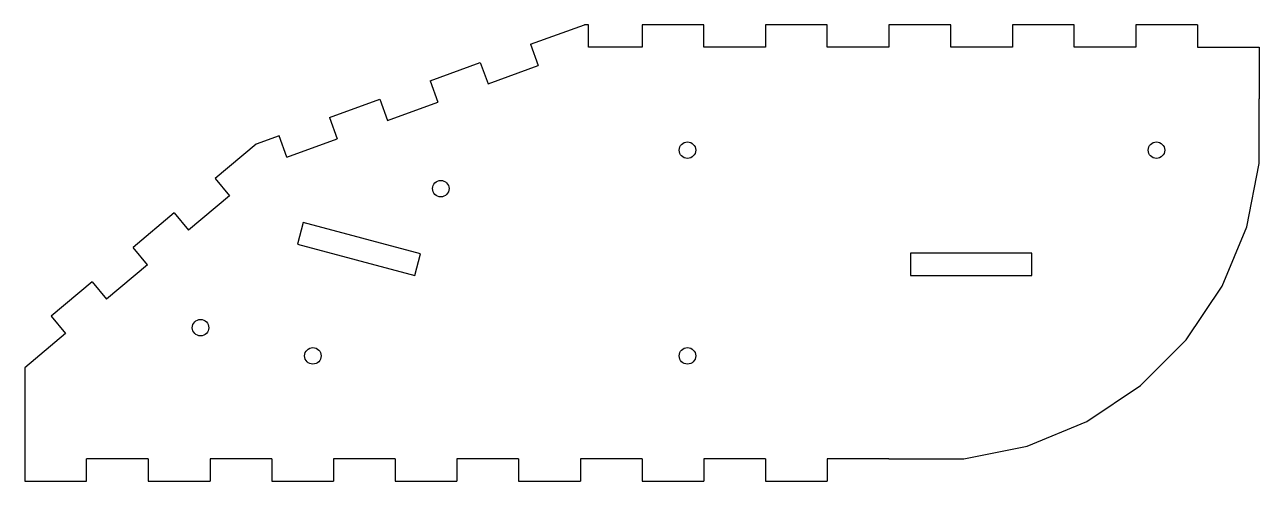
# Model space of a CAD drawing. Header units: inches. Extents: x 11 to 311, y 8 to 119.
import ezdxf

# ---------------------------------------------------------------- set-up
doc = ezdxf.new("R2010")
doc.units = ezdxf.units.IN
doc.header["$MEASUREMENT"] = 0

msp = doc.modelspace()

# ---------------------------------------------------------------- linework, layer by layer
for p, q in [((134.36, 113.89), (147.49, 118.66)), ((148.46, 118.66), (147.49, 118.66)), ((148.46, 113.16), (148.46, 118.66)), ((176.46, 118.66), (161.46, 118.66)), ((161.46, 118.66), (161.46, 113.16)), ((176.46, 113.16), (176.46, 118.66)), ((206.46, 118.66), (191.46, 118.66)), ((191.46, 118.66), (191.46, 113.16)), ((206.46, 113.16), (206.46, 118.66)), ((236.46, 118.66), (221.46, 118.66)), ((221.46, 118.66), (221.46, 113.16)), ((236.46, 113.16), (236.46, 118.66)), ((266.46, 118.66), (251.46, 118.66)), ((251.46, 118.66), (251.46, 113.16)), ((266.46, 113.16), (266.46, 118.66)), ((296.46, 118.66), (281.46, 118.66)), ((281.46, 118.66), (281.46, 113.16)), ((296.46, 118.66), (296.46, 113.16)), ((134.36, 113.89), (136.24, 108.72)), ((161.46, 113.16), (148.46, 113.16)), ((191.46, 113.16), (176.46, 113.16)), ((221.46, 113.16), (206.46, 113.16)), ((251.46, 113.16), (236.46, 113.16)), ((281.46, 113.16), (266.46, 113.16)), ((296.46, 113.16), (311.46, 113.16)), ((311.46, 113.16), (311.46, 100.62)), ((109.93, 105), (122.14, 109.44)), ((122.14, 109.44), (124.03, 104.27)), ((124.03, 104.27), (136.24, 108.72)), ((109.93, 105), (111.81, 99.83)), ((85.5, 96.11), (97.71, 100.55)), ((97.71, 100.55), (99.59, 95.38)), ((99.59, 95.38), (111.81, 99.83)), ((85.5, 96.11), (87.38, 90.94)), ((73.28, 91.66), (67.64, 89.6)), ((75.16, 86.49), (73.28, 91.66)), ((75.16, 86.49), (87.38, 90.94)), ((67.64, 89.6), (57.68, 81.25)), ((57.68, 81.25), (61.22, 77.03)), ((61.22, 77.03), (51.26, 68.68)), ((47.72, 72.89), (37.77, 64.54)), ((47.72, 72.89), (51.26, 68.68)), ((41.31, 60.32), (37.77, 64.54)), ((37.77, 64.54), (37.77, 64.54)), ((41.31, 60.32), (31.34, 51.97)), ((27.81, 56.18), (17.85, 47.83)), ((27.81, 56.18), (31.34, 51.97)), ((17.85, 47.83), (21.38, 43.61)), ((21.38, 43.61), (11.43, 35.26)), ((11.43, 35.26), (11.43, 7.66)), ((41.46, 13.16), (26.46, 13.16)), ((26.46, 7.66), (26.46, 13.16)), ((41.46, 13.16), (41.46, 7.66)), ((71.46, 13.16), (56.46, 13.16)), ((56.46, 13.16), (56.46, 7.66)), ((71.46, 13.16), (71.46, 7.66)), ((101.46, 13.16), (86.46, 13.16)), ((86.46, 13.16), (86.46, 7.66)), ((101.46, 13.16), (101.46, 7.66)), ((131.46, 13.16), (116.46, 13.16)), ((116.46, 13.16), (116.46, 7.66)), ((131.46, 13.16), (131.46, 7.66)), ((161.46, 13.16), (146.46, 13.16)), ((146.46, 13.16), (146.46, 7.66)), ((161.46, 13.16), (161.46, 7.66)), ((191.46, 13.16), (176.46, 13.16)), ((176.46, 13.16), (176.46, 7.66)), ((191.46, 13.16), (191.46, 7.66)), ((221.46, 13.16), (206.46, 13.16)), ((206.46, 13.16), (206.46, 7.66)), ((221.46, 13.16), (236.46, 13.16)), ((11.43, 7.66), (26.46, 7.66)), ((41.46, 7.66), (56.46, 7.66)), ((71.46, 7.66), (86.46, 7.66)), ((101.46, 7.66), (116.46, 7.66)), ((131.46, 7.66), (146.46, 7.66)), ((161.46, 7.66), (176.46, 7.66)), ((191.46, 7.66), (206.46, 7.66))]:
    msp.add_line(p, q)
msp.add_lwpolyline([(236.46, 13.16), (239.68, 13.16), (255.06, 16.22), (269.55, 22.22), (282.59, 30.94), (293.68, 42.03), (302.39, 55.07), (308.4, 69.56), (311.46, 84.94), (311.46, 100.62)])
for points in [[(107.63, 62.98), (79.13, 70.61), (77.71, 65.3), (106.21, 57.66)], [(256.21, 63.16), (226.71, 63.16), (226.71, 57.66), (256.21, 57.66)]]:
    msp.add_lwpolyline(points, close=True)
for centre in [(172.49, 88.16), (286.46, 88.16), (112.54, 78.81), (54.16, 45), (81.46, 38.16), (172.49, 38.16)]:
    msp.add_circle(centre, 2)

doc.saveas('drawing.dxf')
